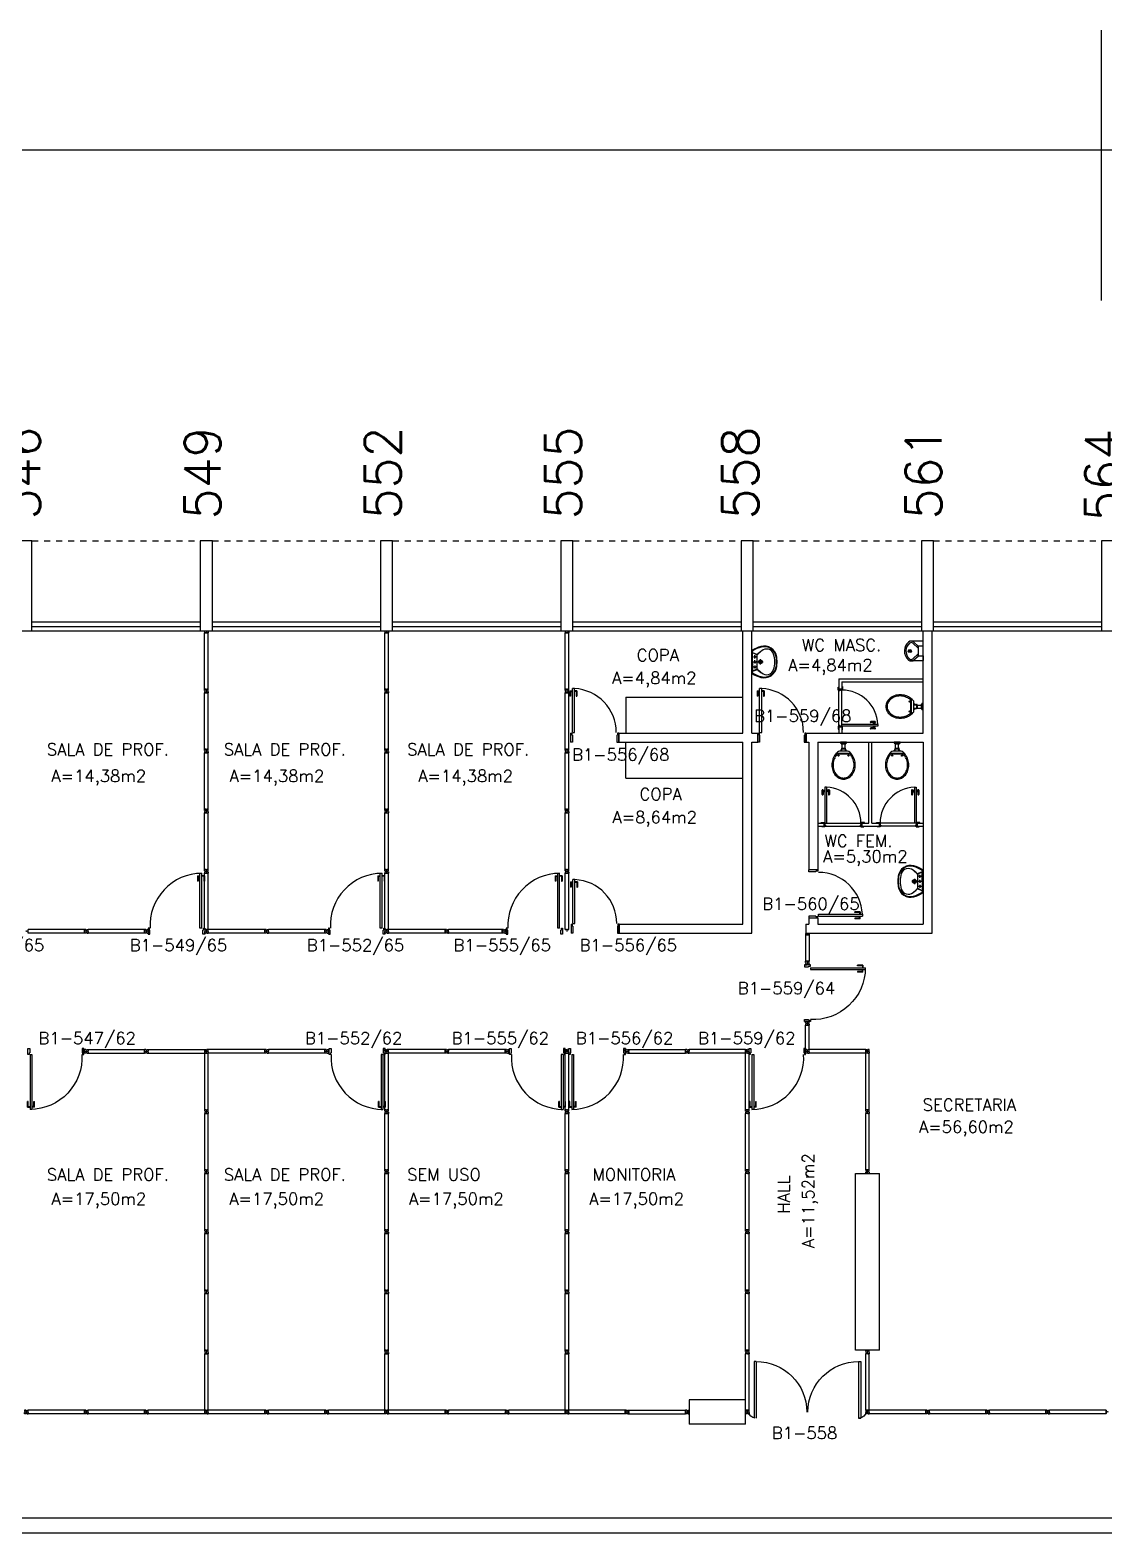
# Model space of a CAD drawing. Extents: x -16 to 243, y 482 to 579.
# Drawn here: x 78.35 to 96.22, y 552.19 to 577.2 of the extents above; entities that cross this region are included whole.
import ezdxf

# ---------------------------------------------------------------- set-up
doc = ezdxf.new("R2010")
doc.units = 0
doc.header["$LTSCALE"] = 0.02
doc.header["$MEASUREMENT"] = 0
doc.linetypes.add('HIDDEN2', pattern=[0.1875, 0.125, -0.0625])
doc.layers.get('0').update_dxf_attribs({"linetype": 'CONTINUOUS'})
for name, color, linetype in [('ALV', 2, 'CONTINUOUS'), ('APSAN', 1, 'CONTINUOUS'), ('AREA', 2, 'CONTINUOUS'), ('BANC', 2, 'CONTINUOUS'), ('DIV', 2, 'CONTINUOUS'), ('ESQ', 1, 'CONTINUOUS'), ('ESTR', 3, 'CONTINUOUS'), ('MACANETA', 2, 'CONTINUOUS'), ('MARCO', 2, 'CONTINUOUS'), ('NOPILAR1', 2, 'CONTINUOUS'), ('PEÇAS', 1, 'CONTINUOUS'), ('PISO', 1, 'CONTINUOUS'), ('PORTA', 2, 'CONTINUOUS'), ('PROJ', 1, 'HIDDEN2'), ('SOLEIRA', 1, 'CONTINUOUS'), ('TEXTO', 2, 'CONTINUOUS'), ('TEXTO-ENDEREÇO', 2, 'CONTINUOUS'), ('USO1', 2, 'CONTINUOUS')]:
    doc.layers.add(name, color=color, linetype=linetype)
doc.styles.add('1', font='romans.shx')
doc.styles.add('NOPILAR', font='simplex.shx', dxfattribs={"height": 0.6})
doc.styles.add('UNB-100', font='simplex.shx', dxfattribs={"height": 0.2})
doc.styles.add('UNB-100-1', font='simplex.shx', dxfattribs={"height": 0.2})
doc.dimstyles.new('1-600', dxfattribs={"dimtxt": 1.1, "dimasz": 2.5, "dimexe": 2, "dimexo": 4, "dimgap": 0.2, "dimtad": 1, "dimdec": 0, "dimzin": 4, "dimdsep": 46, "dimlunit": 6, "dimtxsty": '1', "dimblk1": 'NONE', "dimblk2": 'NONE', "dimsah": 1, "dimcen": 0, "dimclrd": 2, "dimclre": 2, "dimclrt": 2, "dimadec": 0, "dimazin": 0, "dimtfac": 1, "dimtdec": 0, "dimtmove": 2, "dimatfit": 3, "dimldrblk": 'NONE', "dimfxl": 0, "dimtolj": 1, "dimtzin": 0, "dimarcsym": 0})

# ---------------------------------------------------------------- blocks, each defined once
blk = doc.blocks.new('PILAR-SLN')
blk.add_lwpolyline([(0.2, 0), (0.2, -1.5), (0, -1.5), (0, 0)], close=True)
blk = doc.blocks.new('PDV2D-SLN')
at = {"layer": 'DIV'}
for p, q in [((0.03, 0.05), (0.06, 0.05)), ((0.03, 0.035), (0.03, 0.05)), ((0.03, -0.035), (0.03, 0.035)), ((0.06, 0.05), (0.06, -0.02)), ((0.941, 0.05), (0.941, -0.02)), ((0.971, 0.05), (0.941, 0.05)), ((0.971, 0.035), (0.971, 0.05)), ((0.971, -0.035), (0.971, 0.035)), ((0.03, -0.05), (0.03, -0.035)), ((0.05, -0.05), (0.03, -0.05)), ((0.05, -0.02), (0.06, -0.02)), ((0.05, -0.02), (0.05, -0.05)), ((0.079, -0.05), (0.109, -0.05)), ((0.079, -0.05), (0.079, -0.965)), ((0.109, -0.05), (0.109, -0.965)), ((0.951, -0.02), (0.941, -0.02)), ((0.951, -0.02), (0.951, -0.05)), ((0.951, -0.05), (0.971, -0.05)), ((0.971, -0.05), (0.971, -0.035)), ((0.109, -0.965), (0.079, -0.965))]:
    blk.add_line(p, q, dxfattribs=at)
at = {"layer": 'DIV', "color": 1}
for p, q in [((0.036, -0.925), (0.036, -0.835)), ((0.046, -0.835), (0.036, -0.835)), ((0.036, -0.925), (0.076, -0.925)), ((0.046, -0.915), (0.046, -0.835)), ((0.046, -0.915), (0.076, -0.915)), ((0.141, -0.915), (0.111, -0.915)), ((0.151, -0.925), (0.111, -0.925)), ((0.141, -0.915), (0.141, -0.835)), ((0.141, -0.835), (0.151, -0.835)), ((0.151, -0.925), (0.151, -0.835))]:
    blk.add_line(p, q, dxfattribs=at)
blk.add_arc((0.076, -0.1), 0.864, 270.1564, 3.345, dxfattribs=at)
blk = doc.blocks.new('PDV2E-SLN')
at = {"layer": 'DIV', "color": 1}
for p, q in [((0.023, 0.925), (0.063, 0.925)), ((0.023, 0.925), (0.023, 0.835)), ((0.033, 0.835), (0.023, 0.835)), ((0.033, 0.915), (0.063, 0.915)), ((0.033, 0.915), (0.033, 0.835)), ((0.138, 0.925), (0.097, 0.925)), ((0.128, 0.915), (0.097, 0.915)), ((0.128, 0.915), (0.128, 0.835)), ((0.128, 0.835), (0.137, 0.835)), ((0.138, 0.925), (0.138, 0.835))]:
    blk.add_line(p, q, dxfattribs=at)
at = {"layer": 'DIV'}
for p, q in [((0.065, 0.05), (0.065, 0.965)), ((0.095, 0.965), (0.065, 0.965)), ((0.095, 0.05), (0.095, 0.965)), ((0.049, 0.05), (0.029, 0.05)), ((0.029, 0.05), (0.029, 0.035)), ((0.029, 0.035), (0.029, -0.035)), ((0.049, 0.02), (0.049, 0.05)), ((0.049, 0.02), (0.059, 0.02)), ((0.059, -0.05), (0.059, 0.02)), ((0.065, 0.05), (0.095, 0.05)), ((0.928, -0.05), (0.928, 0.02)), ((0.938, 0.02), (0.928, 0.02)), ((0.938, 0.05), (0.958, 0.05)), ((0.938, 0.02), (0.938, 0.05)), ((0.958, 0.05), (0.958, 0.035)), ((0.958, 0.035), (0.958, -0.035)), ((0.029, -0.035), (0.029, -0.05)), ((0.029, -0.05), (0.059, -0.05)), ((0.958, -0.05), (0.928, -0.05)), ((0.958, -0.035), (0.958, -0.05))]:
    blk.add_line(p, q, dxfattribs=at)
at = {"layer": 'DIV', "color": 1}
blk.add_arc((0.063, 0.1), 0.864, 356.655, 89.8436, dxfattribs=at)
blk = doc.blocks.new('DIVMT-SLN')
for p, q in [((-0.03, 0.03), (-0.03, 0.006)), ((-0.008, 0.03), (-0.03, 0.03)), ((-0.0185, 0.006), (-0.03, 0.006)), ((-0.0185, -0.006), (-0.0185, 0.006)), ((-0.008, 0.03), (-0.008, 0.02)), ((-0.008, 0.02), (0.008, 0.02)), ((-0.0051, 0), (0.0051, 0)), ((0.0051, 0), (-0.0051, 0)), ((-0.0051, 0), (0.0051, 0)), ((0, -0.0051), (0, 0.0051)), ((0, 0.0051), (0, -0.0051)), ((0.008, 0.03), (0.008, 0.02)), ((0.008, 0.03), (0.03, 0.03)), ((0.0205, 0.006), (0.03, 0.006)), ((0.0205, -0.006), (0.0205, 0.006)), ((0.0205, 0.006), (0.0205, -0.006)), ((0.0205, 0.006), (0.03, 0.006)), ((0.97, 0.03), (0.03, 0.03)), ((0.03, 0.006), (0.03, 0.03)), ((0.03, -0.03), (0.03, 0.03)), ((0.03, -0.005), (0.03, 0.005)), ((0.97, -0.03), (0.97, 0.03)), ((0.97, 0.03), (0.97, 0.009)), ((0.97, 0.009), (0.97, 0.027)), ((0.9795, 0.006), (0.97, 0.006)), ((0.97, -0.005), (0.97, 0.005)), ((0.9795, 0.006), (0.9795, -0.006)), ((1.0051, 0), (0.9949, 0)), ((1, 0.0051), (1, -0.0051)), ((-0.0185, -0.006), (-0.03, -0.006)), ((-0.03, -0.03), (-0.03, -0.006)), ((-0.008, -0.03), (-0.03, -0.03)), ((-0.008, -0.03), (-0.008, -0.02)), ((-0.008, -0.02), (0.008, -0.02)), ((0.008, -0.03), (0.008, -0.02)), ((0.008, -0.03), (0.03, -0.03)), ((0.0205, -0.006), (0.03, -0.006)), ((0.0205, -0.006), (0.03, -0.006)), ((0.03, -0.006), (0.03, -0.03)), ((0.97, -0.03), (0.03, -0.03)), ((0.9795, -0.006), (0.97, -0.006)), ((0.97, -0.009), (0.97, -0.027))]:
    blk.add_line(p, q)
blk = doc.blocks.new('DIV-SLN')
for p, q in [((-0.0051, 0), (0.0051, 0)), ((0, -0.0051), (0, 0.0051)), ((0.0205, 0.006), (0.03, 0.006)), ((0.0205, -0.006), (0.0205, 0.006)), ((0.03, 0.03), (0.97, 0.03)), ((0.03, 0.03), (0.03, -0.03)), ((0.03, 0.009), (0.03, 0.027)), ((0.03, 0.005), (0.03, -0.005)), ((0.97, 0.03), (0.97, -0.03)), ((0.9795, 0.006), (0.97, 0.006)), ((0.97, 0.005), (0.97, -0.005)), ((0.9795, -0.006), (0.9795, 0.006)), ((1.0051, 0), (0.9949, 0)), ((0.9949, 0), (1.0051, 0)), ((1, -0.0051), (1, 0.0051)), ((0.0205, -0.006), (0.03, -0.006)), ((0.03, -0.03), (0.03, -0.009)), ((0.03, -0.009), (0.03, -0.027)), ((0.03, -0.03), (0.97, -0.03)), ((0.9795, -0.006), (0.97, -0.006))]:
    blk.add_line(p, q)
blk = doc.blocks.new('DIVINI-SLN')
for p, q in [((-0.005, 0), (0.005, 0)), ((0.008, 0.02), (0, 0.02)), ((0, 0.001), (0, 0.02)), ((0, -0.005), (0, 0.005)), ((0, -0.02), (0, 0.001)), ((0.008, 0.03), (0.03, 0.03)), ((0.008, 0.03), (0.008, 0.02)), ((0.02, 0.006), (0.03, 0.006)), ((0.02, 0.006), (0.02, -0.006)), ((0.02, -0.004), (0.02, 0.004)), ((0.023, 0.006), (0.027, 0.006)), ((0.97, 0.03), (0.03, 0.03)), ((0.03, -0.03), (0.03, 0.03)), ((0.03, 0.009), (0.03, 0.027)), ((0.03, -0.005), (0.03, 0.005)), ((0.97, 0.03), (0.97, 0.009)), ((0.97, -0.03), (0.97, 0.03)), ((0.97, 0.009), (0.97, 0.027)), ((0.98, 0.006), (0.97, 0.006)), ((0.97, -0.005), (0.97, 0.005)), ((0.98, 0.006), (0.98, -0.006)), ((0.99, 0), (1.008, 0)), ((0.999, 0.006), (0.999, -0.006)), ((0, -0.02), (0.008, -0.02)), ((0.008, -0.03), (0.008, -0.02)), ((0.008, -0.03), (0.03, -0.03)), ((0.02, -0.006), (0.03, -0.006)), ((0.023, -0.006), (0.027, -0.006)), ((0.03, -0.009), (0.03, -0.027)), ((0.97, -0.03), (0.03, -0.03)), ((0.98, -0.006), (0.97, -0.006)), ((0.97, -0.009), (0.97, -0.027))]:
    blk.add_line(p, q)
blk = doc.blocks.new('MTT-SLN')
for p, q in [((-0.008, 0.03), (-0.03, 0.03)), ((-0.03, 0.03), (-0.03, 0.006)), ((-0.0185, 0.006), (-0.03, 0.006)), ((-0.0185, -0.006), (-0.0185, 0.006)), ((-0.008, 0.03), (-0.008, 0.02)), ((-0.008, 0.02), (0.008, 0.02)), ((-0.0051, 0), (0.0051, 0)), ((0, -0.0051), (0, 0.0051)), ((0.008, 0.03), (0.03, 0.03)), ((0.008, 0.03), (0.008, 0.02)), ((0.0205, -0.006), (0.0205, 0.006)), ((0.0205, 0.006), (0.03, 0.006)), ((0.03, 0.006), (0.03, 0.03)), ((-0.03, -0.03), (-0.03, -0.006)), ((-0.0185, -0.006), (-0.03, -0.006)), ((-0.008, -0.03), (-0.03, -0.03)), ((-0.008, -0.02), (0.008, -0.02)), ((-0.008, -0.03), (-0.008, -0.02)), ((0.008, -0.03), (0.008, -0.02)), ((0.008, -0.03), (0.03, -0.03)), ((0.0205, -0.006), (0.03, -0.006)), ((0.03, -0.006), (0.03, -0.03))]:
    blk.add_line(p, q)
blk = doc.blocks.new('MACANETA')
at = {"layer": 'MACANETA'}
for p, q in [((-0.077, 0.052), (-0.077, 0.12)), ((-0.059, 0.052), (-0.059, 0.12)), ((-0.059, 0.075), (-0.036, 0.075)), ((-0.059, 0.052), (-0.036, 0.052)), ((-0.036, 0.044), (-0.036, 0.084)), ((-0.036, 0.084), (-0.03, 0.084)), ((-0.036, 0.044), (-0.03, 0.044)), ((0.006, 0.084), (0, 0.084)), ((0.006, 0.044), (0, 0.044)), ((0.006, 0.044), (0.006, 0.084)), ((0.029, 0.075), (0.006, 0.075)), ((0.029, 0.052), (0.006, 0.052)), ((0.029, 0.052), (0.029, 0.12)), ((0.047, 0.052), (0.047, 0.12))]:
    blk.add_line(p, q, dxfattribs=at)
for centre, start, end in [((-0.068, 0.12), 90, 180), ((-0.068, 0.052), 180, 270), ((-0.068, 0.12), 0, 90), ((-0.068, 0.052), 270, 0), ((0.038, 0.12), 90, 180), ((0.038, 0.052), 180, 270), ((0.038, 0.12), 0, 90), ((0.038, 0.052), 270, 0)]:
    blk.add_arc(centre, 0.00874, start, end, dxfattribs=at)
blk = doc.blocks.new('DOOR60-SLN')
at = {"layer": 'PORTA'}
for p, q in [((0.015, -0.6), (0.015, 0)), ((0.015, 0), (0.045, 0)), ((0.045, -0.6), (0.045, 0)), ((0.045, -0.6), (0.015, -0.6))]:
    blk.add_line(p, q, dxfattribs=at)
at = {"layer": 'PORTA', "color": 1}
blk.add_arc((0.015, 0), 0.6, 272.866, 0, dxfattribs=at)
at = {"layer": 'PORTA'}
blk.add_blockref('MACANETA', (0.045, -0.6), dxfattribs=at)
blk = doc.blocks.new('DOOR-60-SLN')
at = {"layer": 'PORTA'}
for p, q in [((-0.045, -0.6), (-0.045, 0)), ((-0.015, 0), (-0.045, 0)), ((-0.015, -0.6), (-0.015, 0)), ((-0.045, -0.6), (-0.015, -0.6))]:
    blk.add_line(p, q, dxfattribs=at)
at = {"layer": 'PORTA', "color": 1}
blk.add_arc((-0.015, 0), 0.6, 180, 267.134, dxfattribs=at)
at = {"layer": 'PORTA'}
blk.add_blockref('MACANETA', (-0.015, -0.6), dxfattribs=at)
blk = doc.blocks.new('PD80-SLN')
at = {"color": 1}
for p, q in [((-0.777, 0.01), (-0.777, -0.03)), ((-0.777, 0.01), (-0.687, 0.01)), ((-0.687, 0), (-0.687, 0.01)), ((-0.777, -0.105), (-0.777, -0.065)), ((-0.777, -0.105), (-0.687, -0.105)), ((-0.767, 0), (-0.767, -0.03)), ((-0.767, 0), (-0.687, 0)), ((-0.767, -0.095), (-0.767, -0.065)), ((-0.767, -0.095), (-0.687, -0.095)), ((-0.687, -0.095), (-0.687, -0.105))]:
    blk.add_line(p, q, dxfattribs=at)
at = {"color": 2}
for p, q in [((-0.075, 0), (0.075, 0)), ((-0.075, 0), (-0.075, -0.02)), ((0.075, -0.03), (0.075, 0)), ((-0.817, -0.065), (-0.817, -0.03)), ((-0.085, -0.03), (-0.817, -0.03)), ((-0.085, -0.065), (-0.817, -0.065)), ((-0.085, -0.03), (-0.085, -0.065)), ((-0.075, -0.02), (-0.04, -0.02)), ((-0.04, -0.03), (-0.04, -0.02)), ((-0.04, -0.03), (0.075, -0.03)), ((-0.075, -0.781), (-0.04, -0.781)), ((-0.075, -0.801), (-0.075, -0.781)), ((-0.075, -0.801), (0.075, -0.801)), ((-0.075, -0.802), (0.075, -0.802)), ((-0.04, -0.771), (0.075, -0.771)), ((-0.04, -0.771), (-0.04, -0.781)), ((0.075, -0.771), (0.075, -0.801))]:
    blk.add_line(p, q, dxfattribs=at)
at = {"color": 1}
blk.add_arc((-0.085, -0.03), 0.731, 182.6571, 270, dxfattribs=at)
blk = doc.blocks.new('VDC-P')
for p, q in [((-0.127, 0.192), (0.127, 0.192)), ((-0.109, 0.202), (0.109, 0.202)), ((-0.068, 0.152), (0.068, 0.152)), ((-0.05, 0.152), (-0.03, 0.11)), ((-0.05, 0.015), (-0.05, 0)), ((-0.05, 0), (0.05, 0)), ((0.045, 0.02), (-0.045, 0.02)), ((-0.04, 0.025), (-0.04, 0.02)), ((0.035, 0.03), (-0.035, 0.03)), ((-0.03, 0.152), (-0.03, 0.11)), ((0.03, 0.11), (-0.03, 0.11)), ((0.03, 0.1), (-0.03, 0.1)), ((-0.025, 0.1), (-0.025, 0.03)), ((0.025, 0.1), (0.025, 0.03)), ((0.03, 0.152), (0.03, 0.11)), ((0.05, 0.152), (0.03, 0.11)), ((0.04, 0.025), (0.04, 0.02)), ((0.05, 0.015), (0.05, 0))]:
    blk.add_line(p, q)
for points in [[(0.16, 0.244, 0.050424), (0.18, 0.288, 0.082137), (0.195, 0.381, 0.082137), (0.18, 0.474, 0.090148), (0.138, 0.549, 0.104406), (0.073, 0.601, 0.117345), (0, 0.619, 0.117345), (-0.073, 0.601, 0.104406), (-0.138, 0.549, 0.090148), (-0.18, 0.474, 0.082137), (-0.195, 0.381, 0.082137)], [(0.142, 0.254, 0.050424), (0.161, 0.295, 0.082137), (0.175, 0.381, 0.082137), (0.161, 0.468, 0.090148), (0.122, 0.536, 0.104406), (0.064, 0.583, 0.117345), (0, 0.599, 0.117345), (-0.064, 0.583, 0.104406), (-0.122, 0.536, 0.090148), (-0.161, 0.468, 0.082137), (-0.175, 0.381, 0.082137)], [(-0.195, 0.381, 0.082137), (-0.18, 0.288, 0.050424), (-0.16, 0.244, 0.104406)], [(-0.175, 0.381, 0.082137), (-0.161, 0.295, 0.050424), (-0.142, 0.254, 0.050424)]]:
    blk.add_lwpolyline(points, format="xyb")
for centre in [(-0.083, 0.226), (0.083, 0.226)]:
    blk.add_circle(centre, 0.0101)
for centre, radius, start, end in [((0.08, 0.36), 0.246, 205.6863, 219.7706), ((-0.08, 0.36), 0.246, 320.2294, 334.3137), ((0.08, 0.36), 0.266, 205.6863, 226.7558), ((-0.068, 0.202), 0.05, 226.7558, 270), ((-0.045, 0.015), 0.005, 90, 180), ((-0.035, 0.025), 0.005, 90, 180), ((-0.03, 0.105), 0.005, 90, 270), ((0.03, 0.105), 0.005, 270, 90), ((0.035, 0.025), 0.005, 0, 90), ((0.045, 0.015), 0.005, 360, 90), ((0.068, 0.202), 0.05, 270, 313.2442), ((-0.08, 0.36), 0.266, 313.2442, 334.3137)]:
    blk.add_arc(centre, radius, start, end)
blk = doc.blocks.new('A$C70DC1065')
at = {"layer": 'APSAN', "color": 1}
for p, q in [((0.319, 0.257), (0.231, 0.257)), ((0.275, 0.301), (0.275, 0.213)), ((0.407, 0.413), (0.323, 0.383)), ((0.407, 0.413), (0.328, 0.373)), ((0.328, 0.373), (0.328, 0.141)), ((0.394, 0.341), (0.341, 0.341)), ((0.394, 0.257), (0.341, 0.257)), ((0.368, 0.315), (0.368, 0.368)), ((0.368, 0.257), (0.368, 0.284)), ((0.368, 0.257), (0.368, 0.231)), ((0.407, 0.433), (0.407, 0.102)), ((0.407, 0.257), (0.407, 0.413)), ((0.407, 0.257), (0.407, 0.082)), ((0.42, 0.44), (0.42, 0.075)), ((0.407, 0.102), (0.323, 0.132)), ((0.407, 0.102), (0.328, 0.141)), ((0.394, 0.173), (0.341, 0.173)), ((0.368, 0.2), (0.368, 0.147))]:
    blk.add_line(p, q, dxfattribs=at)
for centre, radius in [((0.275, 0.257), 0.0315), ((0.275, 0.257), 0.021), ((0.368, 0.341), 0.0137), ((0.368, 0.257), 0.0137), ((0.368, 0.173), 0.0137)]:
    blk.add_circle(centre, radius, dxfattribs=at)
for centre, radius, start, end in [((0.214, 0.312), 0.21, 74.8885, 171.8746), ((0.212, 0.31), 0.2, 75.2817, 172.1149), ((0.134, 0.015), 0.505, 58.0101, 75.2817), ((0.134, 0.015), 0.518, 57.2141, 74.8885), ((0.595, 0.257), 0.595, 171.8746, 180), ((0.595, 0.257), 0.595, 180, 188.1254), ((0.595, 0.257), 0.587, 172.1149, 180), ((0.595, 0.257), 0.587, 180, 187.8851), ((0.462, 0.257), 0.424, 162.413, 180), ((0.462, 0.257), 0.424, 180, 197.587), ((0.175, 0.348), 0.123, 49.4403, 162.413), ((-3.652, -5.024), 6.719, 53.8347, 54.4403), ((-4.114, -4.663), 6.719, 48.6723, 49.4403), ((0.305, 0.389), 0.0137, 351.7289, 53.8347), ((0.315, 0.373), 0.0126, 0, 48.6723), ((0.395, 0.433), 0.0126, 0, 58.0101), ((0.407, 0.44), 0.0126, 0, 57.2141), ((0.214, 0.203), 0.21, 188.1254, 285.1115), ((0.212, 0.204), 0.2, 187.8851, 284.7183), ((0.175, 0.166), 0.123, 197.587, 310.5597), ((-4.114, 5.177), 6.719, 310.5597, 311.3277), ((-3.652, 5.539), 6.719, 305.5597, 306.1653), ((0.134, 0.5), 0.505, 284.7183, 301.9899), ((0.134, 0.5), 0.518, 285.1115, 302.7859), ((0.305, 0.125), 0.0137, 306.1653, 8.2711), ((0.315, 0.141), 0.0126, 311.3277, 0), ((0.395, 0.082), 0.0126, 301.9899, 0), ((0.407, 0.075), 0.0126, 302.7859, 0)]:
    blk.add_arc(centre, radius, start, end, dxfattribs=at)
blk = doc.blocks.new('A$C57A92420')
at = {"layer": 'PEÇAS', "rotation": 270}
blk.add_blockref('A$C70DC1065', (0, 0.42), dxfattribs=at)
blk = doc.blocks.new('A$C45A07D1F')
at = {"layer": 'PEÇAS', "rotation": 90}
blk.add_blockref('A$C57A92420', (0.42, 0), dxfattribs=at)
blk = doc.blocks.new('A$C4F355E05')
at = {"layer": 'PISO', "xscale": -1}
blk.add_blockref('A$C45A07D1F', (0.42, 0), dxfattribs=at)
blk = doc.blocks.new('MTINI-SLN')
for p, q in [((-0.03, 0.008), (-0.03, 0.03)), ((0.03, 0.03), (-0.03, 0.03)), ((-0.03, 0.008), (-0.02, 0.008)), ((-0.009, 0.03), (-0.027, 0.03)), ((-0.02, 0.008), (-0.02, 0)), ((-0.001, 0), (-0.02, 0)), ((-0.006, 0.02), (-0.006, 0.03)), ((-0.006, 0.023), (-0.006, 0.027)), ((-0.006, 0.02), (0.006, 0.02)), ((0.005, 0.03), (-0.005, 0.03)), ((0.005, 0), (-0.005, 0)), ((0.004, 0.02), (-0.004, 0.02)), ((0.02, 0), (-0.001, 0)), ((0, -0.005), (0, 0.005)), ((0.006, 0.02), (0.006, 0.03)), ((0.006, 0.023), (0.006, 0.027)), ((0.009, 0.03), (0.027, 0.03)), ((0.03, 0.008), (0.02, 0.008)), ((0.02, 0), (0.02, 0.008)), ((0.03, 0.008), (0.03, 0.03))]:
    blk.add_line(p, q)
blk = doc.blocks.new('PE80-SLN')
at = {"color": 2}
for p, q in [((0.075, 0), (-0.075, 0)), ((-0.075, -0.03), (-0.075, 0)), ((0.075, 0), (0.075, -0.02)), ((0.04, -0.03), (-0.075, -0.03)), ((0.075, -0.02), (0.04, -0.02)), ((0.04, -0.03), (0.04, -0.02)), ((0.085, -0.03), (0.817, -0.03)), ((0.085, -0.03), (0.085, -0.065)), ((0.085, -0.065), (0.817, -0.065)), ((0.817, -0.065), (0.817, -0.03)), ((0.04, -0.771), (-0.075, -0.771)), ((-0.075, -0.771), (-0.075, -0.801)), ((0.075, -0.801), (-0.075, -0.801)), ((0.075, -0.802), (-0.075, -0.802)), ((0.04, -0.771), (0.04, -0.781)), ((0.075, -0.781), (0.04, -0.781)), ((0.075, -0.801), (0.075, -0.781))]:
    blk.add_line(p, q, dxfattribs=at)
at = {"color": 1}
for p, q in [((0.777, 0.01), (0.687, 0.01)), ((0.687, 0), (0.687, 0.01)), ((0.777, 0.01), (0.777, -0.03)), ((0.767, 0), (0.687, 0)), ((0.767, -0.095), (0.687, -0.095)), ((0.687, -0.095), (0.687, -0.105)), ((0.777, -0.105), (0.687, -0.105)), ((0.767, 0), (0.767, -0.03)), ((0.767, -0.095), (0.767, -0.065)), ((0.777, -0.105), (0.777, -0.065))]:
    blk.add_line(p, q, dxfattribs=at)
blk.add_arc((0.085, -0.03), 0.731, 270, 357.3429, dxfattribs=at)
blk = doc.blocks.new('MICTR-P')
for p, q in [((0, 0.08), (0, 0.155)), ((0, 0.08), (0, -0.08)), ((0.081, 0.08), (0, 0.08)), ((0.01, 0.165), (0.205, 0.165)), ((0.168, 0.129), (0.08, 0.046)), ((0.08, -0.076), (0.08, 0.076)), ((0.151, 0.147), (0.083, 0.083)), ((0, -0.08), (0, -0.155)), ((0, -0.08), (0.081, -0.08)), ((0.01, -0.165), (0.205, -0.165)), ((0.168, -0.129), (0.08, -0.046)), ((0.151, -0.147), (0.083, -0.083))]:
    blk.add_line(p, q)
for radius in [0.025, 0.015]:
    blk.add_circle((0.22, 0), radius)
for centre, radius, start, end in [((0.01, 0.155), 0.01, 90, 180), ((0.09, 0.076), 0.01, 133.3634, 180), ((0.197, 0.098), 0.0675, 49.5319, 133.3634), ((0.197, 0.098), 0.0425, 49.5319, 133.3634), ((0.114, 0), 0.171, 357.4005, 49.5319), ((0.114, 0), 0.196, 358.2793, 49.5319), ((0.01, -0.155), 0.01, 180, 270), ((0.09, -0.076), 0.01, 180, 226.6366), ((0.197, -0.098), 0.0675, 226.6366, 310.4681), ((0.197, -0.098), 0.0425, 226.6366, 310.4681), ((0.114, 0), 0.171, 310.4681, 357.3509), ((0.114, 0), 0.196, 310.4681, 357.7012)]:
    blk.add_arc(centre, radius, start, end)
blk = doc.blocks.new('*D50')
at = {"layer": 'USO1', "color": 2, "lineweight": -2}
for p, q in [((30.181, 572.697), (30.181, 577.197)), ((96.184, 572.697), (96.184, 577.197)), ((96.184, 575.197), (30.181, 575.197))]:
    blk.add_line(p, q, dxfattribs=at)
at = {"layer": 'USO1', "color": 2, "insert": (63.183, 575.947), "char_height": 1.1, "attachment_point": 5, "style": '1'}
blk.add_mtext('\\A1;Economia', dxfattribs=at)
blk = doc.blocks.new('_NONE')
at = {"color": 0, "linetype": 'ByBlock'}
blk.add_circle((0, 0), 0.25, dxfattribs=at)
blk = doc.blocks.new('*D38')
at = {"color": 2, "linetype": 'ByBlock'}
for p, q in [((96.184, 572.697), (96.184, 577.197)), ((132.184, 572.697), (132.184, 577.197)), ((132.184, 575.197), (96.184, 575.197))]:
    blk.add_line(p, q, dxfattribs=at)
at = {"color": 2, "linetype": 'ByBlock', "insert": (114.184, 576.13), "char_height": 1.1, "attachment_point": 5, "style": '1'}
blk.add_mtext('\\A1;Administração', dxfattribs=at)
blk = doc.blocks.new('PDVDP-SLN')
for p, q in [((0.112, 0.84), (0.112, -0.1)), ((0.147, 0.84), (0.112, 0.84)), ((0.147, 0.84), (0.147, -0.1)), ((1.853, 0.84), (1.888, 0.84)), ((1.853, 0.84), (1.853, -0.1)), ((1.888, 0.84), (1.888, -0.1)), ((0.009, 0), (-0.009, 0)), ((0, -0.012), (0, 0.01)), ((0.147, -0.1), (0.112, -0.1))]:
    blk.add_line(p, q)
for centre, radius, start, end in [((0.148, -0.002), 0.843, 0, 90), ((1.853, -0.002), 0.843, 90, 180), ((0.131, 0), 0.101, 180, 270), ((1.87, 0), 0.101, 270, 0)]:
    blk.add_arc(centre, radius, start, end)

msp = doc.modelspace()

# ---------------------------------------------------------------- linework, layer by layer
at = {"layer": 'ALV'}
for p, q in [((90.212, 565.497), (90.212, 567.197)), ((90.362, 565.497), (90.362, 567.197)), ((93.212, 565.497), (93.212, 567.197)), ((93.362, 562.168), (93.362, 567.197)), ((88.148, 565.497), (90.212, 565.497)), ((88.148, 565.347), (88.148, 565.497)), ((88.148, 565.347), (90.212, 565.347)), ((90.212, 562.318), (90.212, 565.347)), ((90.362, 565.497), (90.462, 565.497)), ((90.362, 562.168), (90.362, 565.347)), ((90.362, 565.347), (90.462, 565.347)), ((90.462, 565.347), (90.462, 565.497)), ((91.263, 565.497), (93.212, 565.497)), ((91.263, 565.347), (91.263, 565.497)), ((91.263, 565.347), (91.312, 565.347)), ((91.312, 565.347), (91.312, 563.22)), ((91.462, 565.347), (93.212, 565.347)), ((91.462, 565.347), (91.462, 563.22)), ((93.212, 565.347), (93.212, 562.318)), ((91.462, 563.22), (91.312, 563.22)), ((88.156, 562.318), (90.212, 562.318)), ((88.156, 562.168), (88.156, 562.318)), ((91.263, 562.318), (91.263, 562.168)), ((91.263, 562.318), (91.312, 562.318)), ((91.312, 562.418), (91.312, 562.318)), ((91.462, 562.418), (91.312, 562.418)), ((91.462, 562.418), (91.462, 562.318)), ((91.462, 562.318), (93.212, 562.318)), ((88.156, 562.168), (90.362, 562.168)), ((91.263, 562.168), (93.362, 562.168)), ((0.227, 552.435), (222.187, 552.435)), ((0.227, 552.185), (222.237, 552.185))]:
    msp.add_line(p, q, dxfattribs=at)
at = {"layer": 'BANC'}
for p, q in [((88.263, 566.097), (88.263, 565.497)), ((88.263, 566.097), (90.212, 566.097)), ((88.263, 564.747), (88.263, 565.347)), ((88.263, 564.747), (90.212, 564.747))]:
    msp.add_line(p, q, dxfattribs=at)
at = {"layer": 'DIV'}
for p, q in [((91.812, 566.397), (93.212, 566.397)), ((91.812, 566.397), (91.812, 566.227)), ((91.862, 566.347), (93.212, 566.347)), ((91.862, 566.347), (91.862, 566.227)), ((91.862, 566.227), (91.812, 566.227)), ((91.812, 565.597), (91.812, 565.497)), ((91.862, 565.597), (91.812, 565.597)), ((91.862, 565.597), (91.862, 565.497)), ((92.312, 563.997), (92.312, 565.347)), ((92.362, 563.997), (92.362, 565.347)), ((91.462, 563.997), (91.562, 563.997)), ((91.462, 563.947), (91.562, 563.947)), ((91.562, 563.997), (91.562, 563.947)), ((92.192, 563.997), (92.312, 563.997)), ((92.192, 563.997), (92.192, 563.947)), ((92.192, 563.947), (92.482, 563.947)), ((92.362, 563.997), (92.482, 563.997)), ((92.482, 563.997), (92.482, 563.947)), ((93.112, 563.997), (93.212, 563.997)), ((93.112, 563.997), (93.112, 563.947)), ((93.112, 563.947), (93.212, 563.947)), ((85.292, 562.198), (85.282, 562.198)), ((85.282, 562.198), (85.292, 562.198)), ((85.287, 562.203), (85.287, 562.193)), ((85.307, 562.204), (85.307, 562.192)), ((85.307, 562.204), (85.317, 562.204)), ((85.307, 562.192), (85.317, 562.192)), ((86.209, 562.228), (85.317, 562.228)), ((85.317, 562.168), (85.317, 562.228)), ((85.317, 562.193), (85.317, 562.203)), ((86.209, 562.168), (85.317, 562.168)), ((86.209, 562.168), (86.209, 562.228)), ((86.209, 562.228), (86.209, 562.207)), ((86.209, 562.207), (86.209, 562.225)), ((86.218, 562.204), (86.209, 562.204)), ((86.209, 562.193), (86.209, 562.203)), ((86.218, 562.192), (86.209, 562.192)), ((86.209, 562.189), (86.209, 562.171)), ((86.218, 562.204), (86.218, 562.192)), ((86.244, 562.198), (86.233, 562.198)), ((86.239, 562.203), (86.239, 562.193)), ((91.257, 562.138), (91.278, 562.138)), ((91.317, 562.138), (91.257, 562.138)), ((91.257, 562.138), (91.257, 561.699)), ((91.278, 562.138), (91.26, 562.138)), ((91.281, 562.148), (91.281, 562.138)), ((91.281, 562.148), (91.293, 562.148)), ((91.282, 562.168), (91.292, 562.168)), ((91.292, 562.138), (91.282, 562.138)), ((91.287, 562.173), (91.287, 562.163)), ((91.293, 562.148), (91.293, 562.138)), ((91.296, 562.138), (91.314, 562.138)), ((91.317, 562.138), (91.317, 561.699)), ((91.317, 561.699), (91.257, 561.699)), ((91.257, 561.677), (91.257, 561.699)), ((91.281, 561.699), (91.257, 561.699)), ((91.257, 561.677), (91.267, 561.677)), ((91.257, 561.661), (91.257, 561.639)), ((91.257, 561.661), (91.267, 561.661)), ((91.257, 561.639), (91.281, 561.639)), ((91.267, 561.661), (91.267, 561.677)), ((91.281, 561.69), (91.281, 561.699)), ((91.281, 561.69), (91.281, 561.699)), ((91.281, 561.69), (91.293, 561.69)), ((91.293, 561.69), (91.281, 561.69)), ((91.293, 561.651), (91.281, 561.651)), ((91.281, 561.651), (91.281, 561.639)), ((91.292, 561.699), (91.282, 561.699)), ((91.282, 561.669), (91.292, 561.669)), ((91.292, 561.669), (91.282, 561.669)), ((91.287, 561.664), (91.287, 561.674)), ((91.287, 561.674), (91.287, 561.664)), ((91.287, 561.664), (91.287, 561.674)), ((91.293, 561.69), (91.293, 561.699)), ((91.293, 561.69), (91.293, 561.699)), ((91.293, 561.699), (91.317, 561.699)), ((91.293, 561.651), (91.293, 561.639)), ((91.317, 561.639), (91.293, 561.639)), ((91.307, 561.661), (91.307, 561.677)), ((91.317, 561.677), (91.307, 561.677)), ((91.317, 561.661), (91.307, 561.661)), ((91.317, 561.677), (91.317, 561.699)), ((91.317, 561.661), (91.317, 561.639)), ((91.257, 560.676), (91.257, 560.698)), ((91.257, 560.698), (91.281, 560.698)), ((91.257, 560.676), (91.267, 560.676)), ((91.257, 560.66), (91.267, 560.66)), ((91.257, 560.66), (91.257, 560.638)), ((91.257, 560.228), (91.257, 560.638)), ((91.281, 560.638), (91.257, 560.638)), ((91.257, 560.638), (91.317, 560.638)), ((91.267, 560.676), (91.267, 560.66)), ((91.281, 560.686), (91.281, 560.698)), ((91.281, 560.686), (91.293, 560.686)), ((91.281, 560.647), (91.293, 560.647)), ((91.281, 560.647), (91.281, 560.638)), ((91.293, 560.647), (91.281, 560.647)), ((91.281, 560.647), (91.281, 560.638)), ((91.282, 560.668), (91.292, 560.668)), ((91.292, 560.668), (91.282, 560.668)), ((91.282, 560.638), (91.292, 560.638)), ((91.287, 560.673), (91.287, 560.663)), ((91.287, 560.663), (91.287, 560.673)), ((91.287, 560.673), (91.287, 560.663)), ((91.293, 560.686), (91.293, 560.698)), ((91.317, 560.698), (91.293, 560.698)), ((91.293, 560.647), (91.293, 560.638)), ((91.293, 560.647), (91.293, 560.638)), ((91.293, 560.638), (91.317, 560.638)), ((91.317, 560.676), (91.307, 560.676)), ((91.307, 560.676), (91.307, 560.66)), ((91.317, 560.66), (91.307, 560.66)), ((91.317, 560.676), (91.317, 560.698)), ((91.317, 560.66), (91.317, 560.638)), ((91.317, 560.228), (91.317, 560.638)), ((92.087, 558.168), (92.487, 558.168)), ((92.087, 555.228), (92.087, 558.168)), ((92.487, 555.228), (92.487, 558.168)), ((92.487, 555.228), (92.087, 555.228)), ((89.317, 554.398), (89.317, 553.998)), ((90.257, 554.398), (89.317, 554.398)), ((90.257, 553.998), (90.257, 554.398)), ((86.257, 554.228), (85.317, 554.228)), ((86.257, 554.168), (85.317, 554.168)), ((90.279, 554.228), (90.257, 554.228)), ((90.257, 554.228), (90.257, 554.204)), ((90.268, 554.204), (90.257, 554.204)), ((90.257, 554.168), (90.257, 554.192)), ((90.268, 554.192), (90.257, 554.192)), ((90.279, 554.168), (90.257, 554.168)), ((90.268, 554.192), (90.268, 554.204)), ((90.279, 554.228), (90.279, 554.218)), ((90.279, 554.218), (90.295, 554.218)), ((90.279, 554.178), (90.295, 554.178)), ((90.279, 554.168), (90.279, 554.178)), ((90.282, 554.198), (90.292, 554.198)), ((90.292, 554.198), (90.282, 554.198)), ((90.282, 554.198), (90.292, 554.198)), ((90.287, 554.203), (90.287, 554.193)), ((90.287, 554.193), (90.287, 554.203)), ((90.295, 554.228), (90.317, 554.228)), ((90.295, 554.228), (90.295, 554.218)), ((90.295, 554.168), (90.295, 554.178)), ((90.295, 554.168), (90.317, 554.168)), ((90.307, 554.204), (90.317, 554.204)), ((90.307, 554.204), (90.307, 554.192)), ((90.307, 554.192), (90.307, 554.204)), ((90.307, 554.204), (90.317, 554.204)), ((90.307, 554.192), (90.317, 554.192)), ((90.307, 554.192), (90.317, 554.192)), ((90.317, 554.168), (90.317, 554.228)), ((90.317, 554.204), (90.317, 554.228)), ((90.317, 554.193), (90.317, 554.203)), ((90.317, 554.192), (90.317, 554.168)), ((95.279, 554.228), (95.257, 554.228)), ((95.257, 554.228), (95.257, 554.204)), ((95.268, 554.204), (95.257, 554.204)), ((95.257, 554.168), (95.257, 554.192)), ((95.268, 554.192), (95.257, 554.192)), ((95.279, 554.168), (95.257, 554.168)), ((95.268, 554.192), (95.268, 554.204)), ((95.279, 554.228), (95.279, 554.218)), ((95.279, 554.218), (95.295, 554.218)), ((95.279, 554.178), (95.295, 554.178)), ((95.279, 554.168), (95.279, 554.178)), ((95.282, 554.198), (95.292, 554.198)), ((95.292, 554.198), (95.282, 554.198)), ((95.282, 554.198), (95.292, 554.198)), ((95.287, 554.203), (95.287, 554.193)), ((95.287, 554.193), (95.287, 554.203)), ((95.295, 554.228), (95.317, 554.228)), ((95.295, 554.228), (95.295, 554.218)), ((95.295, 554.168), (95.295, 554.178)), ((95.295, 554.168), (95.317, 554.168)), ((95.307, 554.204), (95.317, 554.204)), ((95.307, 554.204), (95.307, 554.192)), ((95.307, 554.192), (95.307, 554.204)), ((95.307, 554.204), (95.317, 554.204)), ((95.307, 554.192), (95.317, 554.192)), ((95.307, 554.192), (95.317, 554.192)), ((95.317, 554.168), (95.317, 554.228)), ((95.317, 554.204), (95.317, 554.228)), ((95.317, 554.193), (95.317, 554.203)), ((95.317, 554.192), (95.317, 554.168)), ((90.257, 553.998), (89.317, 553.998))]:
    msp.add_line(p, q, dxfattribs=at)
at = {"layer": 'ESQ'}
for p, q in [((78.387, 567.347), (81.188, 567.347)), ((78.387, 567.272), (81.188, 567.272)), ((81.387, 567.347), (84.188, 567.347)), ((81.387, 567.272), (84.188, 567.272)), ((84.387, 567.347), (87.188, 567.347)), ((84.387, 567.272), (87.188, 567.272)), ((87.387, 567.347), (90.188, 567.347)), ((87.387, 567.272), (90.188, 567.272)), ((90.387, 567.347), (93.188, 567.347)), ((90.387, 567.272), (93.188, 567.272)), ((93.387, 567.347), (96.188, 567.347)), ((93.387, 567.272), (96.188, 567.272)), ((78.387, 567.197), (81.188, 567.197)), ((81.387, 567.197), (84.188, 567.197)), ((84.387, 567.197), (87.188, 567.197)), ((87.387, 567.197), (90.188, 567.197)), ((90.387, 567.197), (93.188, 567.197)), ((93.387, 567.197), (96.188, 567.197))]:
    msp.add_line(p, q, dxfattribs=at)
at = {"layer": 'ESTR'}
for points in [[(81.384, 567.197), (81.384, 568.697), (81.184, 568.697), (81.184, 567.197)], [(84.384, 567.197), (84.384, 568.697), (84.184, 568.697), (84.184, 567.197)], [(87.384, 567.197), (87.384, 568.697), (87.184, 568.697), (87.184, 567.197)], [(90.384, 567.197), (90.384, 568.697), (90.184, 568.697), (90.184, 567.197)], [(93.384, 567.197), (93.384, 568.697), (93.184, 568.697), (93.184, 567.197)], [(96.384, 567.197), (96.384, 568.697), (96.184, 568.697), (96.184, 567.197)]]:
    msp.add_lwpolyline(points, close=True, dxfattribs=at)
at = {"layer": 'MARCO'}
for p, q in [((91.802, 566.262), (91.812, 566.262)), ((91.802, 566.212), (91.802, 566.262)), ((91.862, 566.272), (91.872, 566.272)), ((91.872, 566.272), (91.872, 566.222)), ((91.812, 566.212), (91.802, 566.212)), ((91.812, 566.227), (91.812, 566.212)), ((91.812, 566.202), (91.812, 566.212)), ((91.827, 566.202), (91.812, 566.202)), ((91.827, 566.212), (91.827, 566.202)), ((91.862, 566.212), (91.827, 566.212)), ((91.862, 566.227), (91.862, 566.222)), ((91.862, 566.222), (91.862, 566.212)), ((91.872, 566.222), (91.862, 566.222)), ((91.802, 565.612), (91.802, 565.562)), ((91.812, 565.612), (91.802, 565.612)), ((91.802, 565.562), (91.812, 565.562)), ((91.812, 565.622), (91.812, 565.612)), ((91.827, 565.622), (91.812, 565.622)), ((91.812, 565.597), (91.812, 565.612)), ((91.827, 565.612), (91.827, 565.622)), ((91.862, 565.612), (91.827, 565.612)), ((91.862, 565.602), (91.862, 565.612)), ((91.862, 565.597), (91.862, 565.602)), ((91.872, 565.602), (91.862, 565.602)), ((91.862, 565.552), (91.872, 565.552)), ((91.872, 565.552), (91.872, 565.602)), ((91.517, 564.007), (91.567, 564.007)), ((91.517, 563.997), (91.517, 564.007)), ((91.527, 563.937), (91.527, 563.947)), ((91.577, 563.937), (91.527, 563.937)), ((91.562, 563.997), (91.567, 563.997)), ((91.562, 563.947), (91.577, 563.947)), ((91.567, 564.007), (91.567, 563.997)), ((91.567, 563.997), (91.577, 563.997)), ((91.577, 563.997), (91.577, 563.962)), ((91.577, 563.962), (91.587, 563.962)), ((91.577, 563.947), (91.577, 563.937)), ((91.587, 563.947), (91.577, 563.947)), ((91.587, 563.962), (91.587, 563.947)), ((92.167, 563.962), (92.167, 563.947)), ((92.177, 563.962), (92.167, 563.962)), ((92.167, 563.947), (92.177, 563.947)), ((92.177, 563.997), (92.177, 563.962)), ((92.187, 563.997), (92.177, 563.997)), ((92.192, 563.947), (92.177, 563.947)), ((92.177, 563.947), (92.177, 563.937)), ((92.177, 563.937), (92.227, 563.937)), ((92.187, 564.007), (92.187, 563.997)), ((92.237, 564.007), (92.187, 564.007)), ((92.192, 563.997), (92.187, 563.997)), ((92.227, 563.937), (92.227, 563.947)), ((92.237, 563.997), (92.237, 564.007)), ((92.437, 564.007), (92.487, 564.007)), ((92.437, 563.997), (92.437, 564.007)), ((92.447, 563.937), (92.447, 563.947)), ((92.497, 563.937), (92.447, 563.937)), ((92.482, 563.997), (92.487, 563.997)), ((92.482, 563.947), (92.497, 563.947)), ((92.487, 564.007), (92.487, 563.997)), ((92.487, 563.997), (92.497, 563.997)), ((92.497, 563.997), (92.497, 563.962)), ((92.497, 563.962), (92.507, 563.962)), ((92.497, 563.947), (92.497, 563.937)), ((92.507, 563.947), (92.497, 563.947)), ((92.507, 563.962), (92.507, 563.947)), ((93.087, 563.962), (93.087, 563.947)), ((93.097, 563.962), (93.087, 563.962)), ((93.087, 563.947), (93.097, 563.947)), ((93.097, 563.997), (93.097, 563.962)), ((93.107, 563.997), (93.097, 563.997)), ((93.112, 563.947), (93.097, 563.947)), ((93.097, 563.947), (93.097, 563.937)), ((93.097, 563.937), (93.147, 563.937)), ((93.107, 564.007), (93.107, 563.997)), ((93.157, 564.007), (93.107, 564.007)), ((93.112, 563.997), (93.107, 563.997)), ((93.147, 563.937), (93.147, 563.947)), ((93.157, 563.997), (93.157, 564.007))]:
    msp.add_line(p, q, dxfattribs=at)
at = {"layer": 'PROJ'}
for p, q in [((78.387, 568.697), (81.187, 568.697)), ((81.387, 568.697), (84.187, 568.697)), ((84.387, 568.697), (87.187, 568.697)), ((87.387, 568.697), (90.187, 568.697)), ((90.387, 568.697), (93.187, 568.697)), ((93.387, 568.697), (96.187, 568.697))]:
    msp.add_line(p, q, dxfattribs=at)
at = {"layer": 'SOLEIRA'}
for p, q in [((91.812, 565.622), (91.812, 566.202)), ((91.862, 565.647), (91.862, 566.222)), ((91.587, 563.947), (92.167, 563.947)), ((91.612, 563.997), (92.187, 563.997)), ((93.062, 563.997), (92.487, 563.997)), ((93.087, 563.947), (92.507, 563.947))]:
    msp.add_line(p, q, dxfattribs=at)

# ---------------------------------------------------------------- block references
for p in [(87.287, 560.198), (90.286, 560.198)]:
    msp.add_blockref('PDV2D-SLN', p)
at = {"layer": 'DIV'}
for name, p, rotation in [('DIVINI-SLN', (81.285, 567.197), 270), ('DIVINI-SLN', (84.285, 567.197), 270), ('DIVINI-SLN', (87.287, 567.197), 270), ('DIVMT-SLN', (81.285, 566.198), 270), ('DIVMT-SLN', (84.285, 566.198), 270), ('DIVMT-SLN', (87.287, 566.198), 270), ('PE80-SLN', (87.346, 565.422), 90), ('DIVMT-SLN', (81.285, 565.198), 270), ('DIVMT-SLN', (84.285, 565.198), 270), ('DIVMT-SLN', (87.287, 565.198), 270), ('DIVMT-SLN', (81.285, 564.198), 270), ('DIVMT-SLN', (84.285, 564.198), 270), ('DIVMT-SLN', (87.287, 564.198), 270), ('PDV2D-SLN', (81.287, 562.198), 180), ('DIVMT-SLN', (81.285, 563.198), 270), ('PDV2D-SLN', (84.287, 562.198), 180), ('DIVMT-SLN', (84.285, 563.198), 270), ('PDV2D-SLN', (87.243, 562.198), 180), ('DIVMT-SLN', (87.287, 563.198), 270), ('PE80-SLN', (87.354, 562.243), 90), ('DIV-SLN', (79.287, 562.198), 180), ('DIV-SLN', (80.287, 562.198), 180), ('DIV-SLN', (82.287, 562.198), 180), ('DIV-SLN', (83.287, 562.198), 180), ('DIV-SLN', (85.287, 562.198), 180), ('MTINI-SLN', (91.287, 562.168), 180), ('DIVMT-SLN', (81.287, 560.198), 270), ('DIV-SLN', (82.287, 560.198), 180), ('DIV-SLN', (83.287, 560.198), 180), ('PDV2E-SLN', (84.287, 560.198), 180), ('DIVMT-SLN', (84.287, 560.198), 270), ('DIV-SLN', (85.287, 560.198), 180), ('DIV-SLN', (86.287, 560.198), 180), ('PDV2E-SLN', (87.287, 560.198), 180), ('DIVMT-SLN', (87.287, 560.198), 270), ('DIV-SLN', (90.287, 560.198), 180), ('DIV-SLN', (92.287, 560.198), 180), ('DIVMT-SLN', (81.287, 559.198), 270), ('DIVMT-SLN', (84.287, 559.198), 270), ('DIVMT-SLN', (87.287, 559.198), 270), ('DIVMT-SLN', (81.287, 558.198), 270), ('DIVMT-SLN', (84.287, 558.198), 270), ('DIVMT-SLN', (87.287, 558.198), 270), ('DIVMT-SLN', (81.287, 557.198), 270), ('DIVMT-SLN', (84.287, 557.198), 270), ('DIVMT-SLN', (87.287, 557.198), 270), ('DIVMT-SLN', (81.287, 556.198), 270), ('DIVMT-SLN', (84.287, 556.198), 270), ('DIVMT-SLN', (87.287, 556.198), 270), ('DIVMT-SLN', (81.287, 555.198), 270), ('DIVMT-SLN', (84.287, 555.198), 270), ('DIVMT-SLN', (87.287, 555.198), 270)]:
    msp.add_blockref(name, p, dxfattribs=dict(at, rotation=rotation))
for name, p in [('MTT-SLN', (79.287, 562.198)), ('MTT-SLN', (80.287, 562.198)), ('MTT-SLN', (81.287, 562.198)), ('MTT-SLN', (82.287, 562.198)), ('MTT-SLN', (83.287, 562.198)), ('MTT-SLN', (84.287, 562.198)), ('MTT-SLN', (84.287, 562.198)), ('MTT-SLN', (85.287, 562.198)), ('MTT-SLN', (86.239, 562.198)), ('MTT-SLN', (83.287, 560.198)), ('MTT-SLN', (86.287, 560.198)), ('MTT-SLN', (91.287, 560.198)), ('MTT-SLN', (92.287, 558.198)), ('DIVMT-SLN', (78.287, 554.198)), ('DIVMT-SLN', (79.287, 554.198)), ('DIVMT-SLN', (80.287, 554.198)), ('DIVMT-SLN', (81.287, 554.198)), ('DIVMT-SLN', (82.287, 554.198)), ('DIVMT-SLN', (83.287, 554.198)), ('DIVMT-SLN', (84.287, 554.198)), ('DIVMT-SLN', (86.287, 554.198)), ('DIVMT-SLN', (87.287, 554.198)), ('DIVMT-SLN', (92.287, 554.198)), ('DIVMT-SLN', (93.287, 554.198)), ('DIVMT-SLN', (94.287, 554.198)), ('DIVMT-SLN', (95.287, 554.198))]:
    msp.add_blockref(name, p, dxfattribs=at)
at = {"layer": 'DIV', "xscale": -1}
for name, p, rotation in [('PDV2D-SLN', (91.287, 561.669), 89.99999999999999), ('PDV2E-SLN', (78.287, 560.198), 180), ('DIV-SLN', (79.287, 560.198), 180), ('DIV-SLN', (80.287, 560.198), 180), ('DIV-SLN', (88.287, 560.198), 180), ('DIVMT-SLN', (90.287, 560.198), 90), ('DIVMT-SLN', (92.287, 560.198), 90), ('DIVMT-SLN', (90.287, 559.198), 90), ('DIVMT-SLN', (92.287, 559.198), 90), ('DIVMT-SLN', (90.287, 558.198), 90), ('DIVMT-SLN', (90.287, 557.198), 90), ('DIVMT-SLN', (90.287, 556.198), 90), ('DIVMT-SLN', (90.287, 555.198), 90), ('DIVMT-SLN', (92.287, 555.198), 90)]:
    msp.add_blockref(name, p, dxfattribs=dict(at, rotation=rotation))
for name, p in [('MTT-SLN', (79.287, 560.198)), ('MTT-SLN', (80.287, 560.198)), ('MTT-SLN', (82.287, 560.198)), ('MTT-SLN', (85.287, 560.198)), ('MTT-SLN', (88.287, 560.198)), ('MTT-SLN', (89.287, 560.198)), ('PDVDP-SLN', (92.287, 554.198)), ('MTT-SLN', (85.287, 554.198)), ('MTT-SLN', (88.287, 554.198)), ('DIVMT-SLN', (89.287, 554.198))]:
    msp.add_blockref(name, p, dxfattribs=at)
at = {"layer": 'ESQ'}
for name, p, rotation in [('PE80-SLN', (90.462, 565.422), 90), ('PD80-SLN', (91.387, 562.418), 180)]:
    msp.add_blockref(name, p, dxfattribs=dict(at, rotation=rotation))
at = {"layer": 'ESTR', "xscale": -1}
msp.add_blockref('PILAR-SLN', (78.381, 568.697), dxfattribs=at)
at = {"layer": 'PEÇAS'}
for name, p, rotation in [('MICTR-P', (93.212, 566.862), 180), ('VDC-P', (93.212, 565.939), 89.99999999999999), ('VDC-P', (91.889, 565.347), 180), ('VDC-P', (92.78, 565.347), 180)]:
    msp.add_blockref(name, p, dxfattribs=dict(at, rotation=rotation))
at = {"layer": 'PEÇAS', "xscale": -1, "rotation": 180}
msp.add_blockref('A$C4F355E05', (90.362, 566.939), dxfattribs=at)
at = {"layer": 'PEÇAS', "xscale": -1}
msp.add_blockref('A$C4F355E05', (93.212, 562.772), dxfattribs=at)
at = {"layer": 'PORTA'}
for name, p, rotation in [('DOOR60-SLN', (91.862, 565.597), 90.00000000257238), ('DOOR-60-SLN', (91.562, 563.997), 180), ('DOOR60-SLN', (93.112, 563.997), 180.0000000051409)]:
    msp.add_blockref(name, p, dxfattribs=dict(at, rotation=rotation))

# ---------------------------------------------------------------- texts
at = {"layer": 'AREA', "style": 'UNB-100'}
for s, p in [('A=4,84m2', (88.036, 566.314)), ('A=4,84m2', (90.967, 566.529)), ('A=14,38m2', (78.705, 564.683)), ('A=14,38m2', (81.67, 564.683)), ('A=14,38m2', (84.811, 564.683)), ('A=8,64m2', (88.043, 563.998)), ('A=5,30m2', (91.549, 563.345)), ('A=56,60m2', (93.145, 558.843)), ('A=17,50m2', (78.706, 557.647)), ('A=17,50m2', (81.666, 557.647)), ('A=17,50m2', (84.656, 557.647)), ('A=17,50m2', (87.656, 557.647))]:
    msp.add_text(s, height=0.2, dxfattribs=at).set_placement(p)
msp.add_text('A=11,52m2', height=0.2, rotation=90, dxfattribs=at).set_placement((91.4, 556.927))
at = {"layer": 'NOPILAR1', "style": 'NOPILAR'}
for s, p in [('546', (78.521, 569.054)), ('546', (78.521, 569.054)), ('552', (84.521, 569.054)), ('552', (84.521, 569.054)), ('555', (87.521, 569.054)), ('555', (87.521, 569.054)), ('558', (90.471, 569.054)), ('558', (90.471, 569.054)), ('549', (81.521, 569.054)), ('549', (81.521, 569.054)), ('561', (93.521, 569.054)), ('561', (93.521, 569.054)), ('564', (96.509, 569.016)), ('564', (96.509, 569.016))]:
    msp.add_text(s, height=0.6, rotation=90, dxfattribs=at).set_placement(p)
at = {"layer": 'TEXTO', "linetype": 'Continuous', "style": 'UNB-100'}
for s, p in [('WC MASC.', (91.196, 566.862)), ('COPA', (88.447, 566.693)), ('SALA DE PROF.', (78.63, 565.126)), ('SALA DE PROF.', (81.575, 565.126)), ('SALA DE PROF.', (84.626, 565.126)), ('COPA', (88.494, 564.382)), ('WC FEM.', (91.571, 563.601)), ('SECRETARIA', (93.207, 559.211)), ('SALA DE PROF.', (78.63, 558.049)), ('SALA DE PROF.', (81.575, 558.049)), ('SEM USO', (84.626, 558.049)), ('MONITORIA', (87.711, 558.049))]:
    msp.add_text(s, height=0.2, dxfattribs=at).set_placement(p)
msp.add_text('HALL', height=0.2, rotation=90, dxfattribs=at).set_placement((90.997, 557.5))
at = {"layer": 'TEXTO-ENDEREÇO', "style": 'UNB-100-1'}
for s, p in [('B1-559/68', (90.401, 565.684)), ('B1-556/68', (87.372, 565.038)), ('B1-560/65', (90.537, 562.556)), ('B1-546/65', (76.966, 561.868)), ('B1-549/65', (80.011, 561.868)), ('B1-552/65', (82.957, 561.868)), ('B1-555/65', (85.399, 561.868)), ('B1-556/65', (87.498, 561.868)), ('B1-559/64', (90.13, 561.15)), ('B1-547/62', (78.492, 560.32)), ('B1-552/62', (82.926, 560.32)), ('B1-555/62', (85.367, 560.32)), ('B1-556/62', (87.435, 560.32)), ('B1-559/62', (89.469, 560.32)), ('B1-558', (90.697, 553.749))]:
    msp.add_text(s, height=0.2, dxfattribs=at).set_placement(p)

# ---------------------------------------------------------------- dimensions: what is measured, and where the dimension line sits
at = {"layer": 'USO1'}
for p1, p2, text, picture, middle in [((96.184, 568.697), (30.181, 568.697), 'Economia', '*D50', (63.183, 575.947)), ((132.184, 568.697), (96.184, 568.697), 'Administração', '*D38', (114.184, 576.13))]:
    dim = msp.add_aligned_dim(p1=p1, p2=p2, distance=-6.5, text=text, dimstyle='1-600', dxfattribs=at)
    dim.commit()
    dim.dimension.update_dxf_attribs({"geometry": picture, "text_midpoint": middle})

doc.saveas('drawing.dxf')
